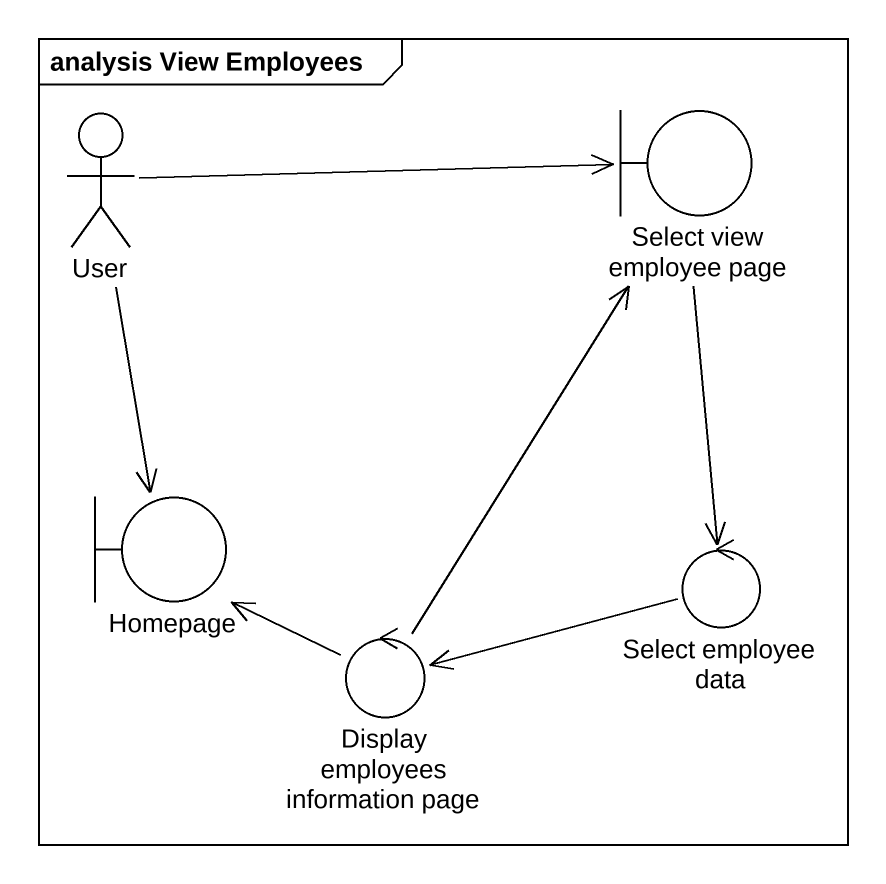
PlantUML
@startuml
mainframe analysis View Employees
actor User
boundary "Select view employee page" as Select_view_employee_page
boundary Homepage
control "Select employee data" as Select_employee_data
control "Display employees information page" as Display_employees
User -right-> Select_view_employee_page
User --> Homepage
Select_view_employee_page --> Select_employee_data
Select_employee_data -left-> Display_employees
Display_employees -up-> Select_view_employee_page
Display_employees -up-> Homepage
@enduml
